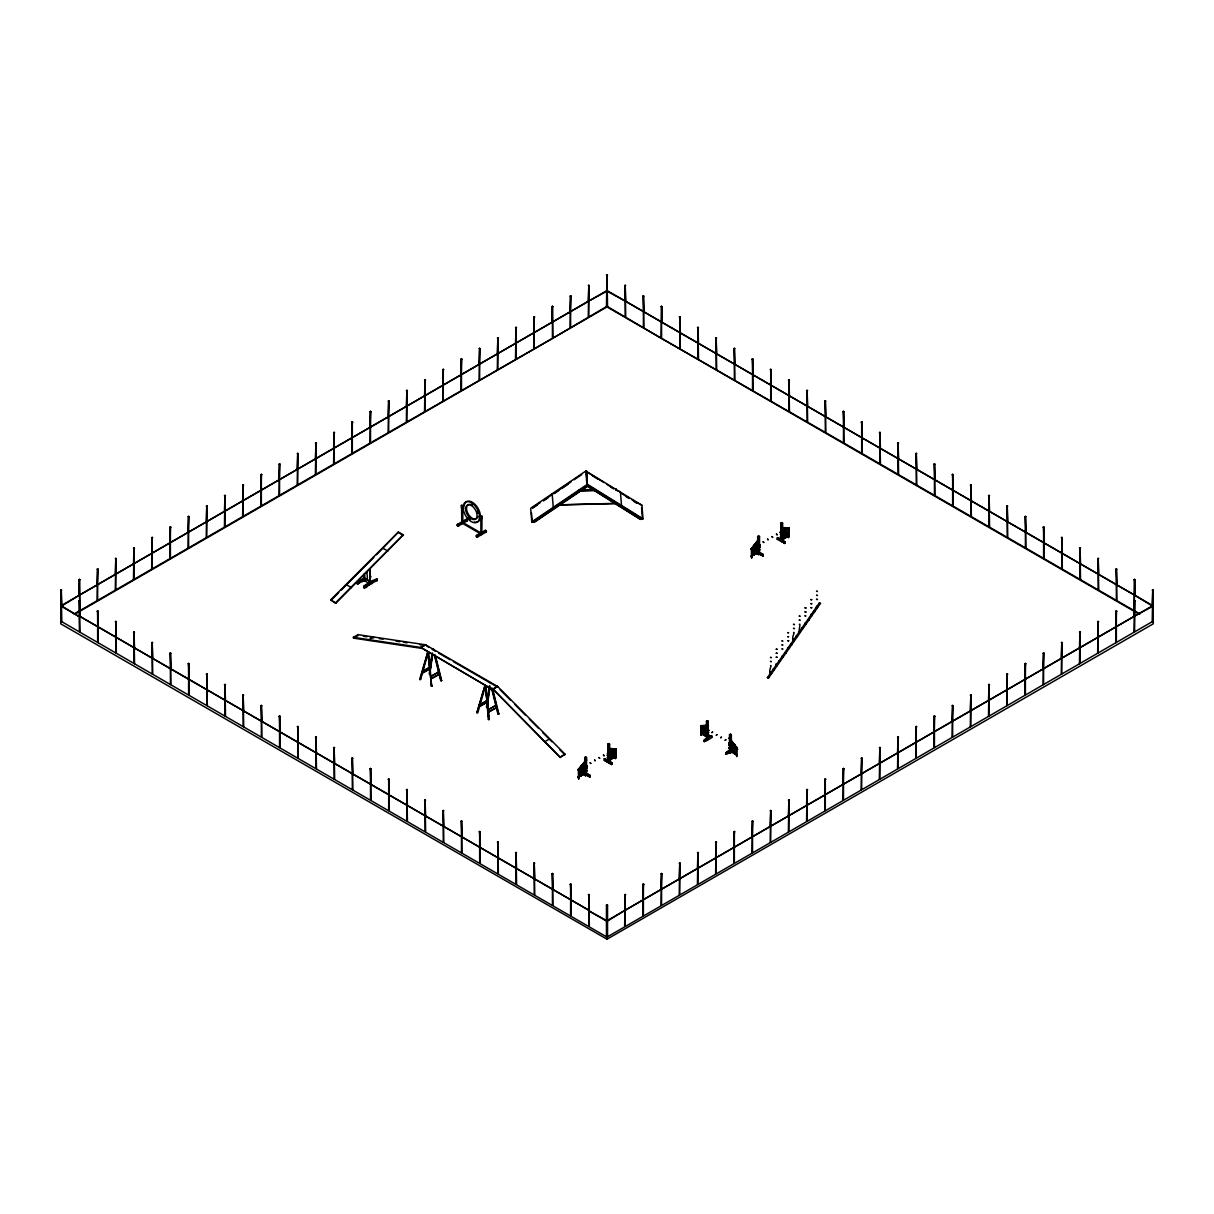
<?xml version="1.0" encoding="UTF-8"?>
<svg xmlns="http://www.w3.org/2000/svg" width="1214" height="1214" viewBox="0 0 1214 1214"><rect width="100%" height="100%" fill="white"/><g stroke="black" fill="none" stroke-linecap="round" stroke-linejoin="round"><path stroke-width="1.5" d="M364.928 579.989L357.295 583.919L357.371 582.386L364.367 577.849M357.933 584.329L358.009 582.796L365.004 578.259M364.291 579.579L361.863 580.99L362.485 581.703M365.308 578.805L369.663 581.324L365.308 578.805L365.217 580.853L364.033 580.808L364.352 573.797M364.67 581.172L364.807 575.224M431.82 654.483L429.68 674.165L432.518 652.98M429.68 674.165L432.73 654.437M489.272 686.092L486.905 707.55L489.728 686.365M486.905 707.55L489.955 687.822M429.225 673.907L432.275 654.179M486.435 707.276L489.728 685.789M616.151 489.743L615.802 488.923L616.166 489.652M616.135 489.272L615.71 490.031M617.258 503.309L557.529 504.933L617.304 503.582M428.314 652.146L420.59 679.415L419.665 679.37L427.859 651.888L428.754 652.419L431.623 686.274L427.859 652.358L431.623 686.274M420.135 679.643L427.859 651.888M476.89 712.755L485.069 685.273L476.89 712.755L477.815 712.8L485.524 685.531L488.377 719.386L489.288 719.432L485.979 685.789L484.614 685.485M480.441 533.583L481.958 533.098L481.275 533.492M730.297 742.771L729.523 743.272M493.066 689.188L560.246 757.445L565.087 754.213L497.694 686.517L493.066 689.188L560.246 757.445M497.694 686.517L425.613 644.862L420.985 647.532L492.854 689.749L420.985 647.532M544.646 741.784L549.274 739.114M770.511 665.697C772.665 664.149 767.825 671.646 770.511 673.497M771.573 673.436L770.86 673.967M776.232 665.302L777.294 665.075M782.028 657.169L782.969 656.728M793.516 632.494C795.823 631.553 790.709 637.972 793.47 640.749M787.81 648.397L788.812 648.64L787.856 648.959M799.298 624.36C801.361 622.16 797.249 635.013 800.238 631.917M794.214 640.066L793.455 640.188M793.91 640.795L794.244 640.309M800.102 632.418C798.402 631.568 800.663 630.172 799.647 631.568M805.58 623.298C805.398 621.204 804.958 625.134 805.853 623.814M810.724 615.392L811.847 615.847L811.149 615.346M608.578 753.166L608.002 752.331L608.168 753.879M707.625 732.497C709.887 731.42 706.654 734.546 708.263 732.3M729.72 742.528L728.977 742.953M729.523 745.624C727.808 744.561 731.769 744.531 729.523 745.366M729.523 747.976C731.769 747.096 727.823 747.217 729.523 748.249M708.263 730.206L707.352 730.722L708.354 731.192C709.067 728.658 706.229 731.617 708.809 730.251M708.263 734.91C705.956 736.2 710.069 735.836 708.263 734.652M729.432 745.472L729.887 744.531M728.977 745.32L729.978 745.791L729.72 744.622M729.432 748.082L729.887 747.141M728.977 747.93L729.978 748.401L729.72 747.247M767.46 677.594L819.283 603.07L820.482 603.343L768.659 677.867L767.46 677.594L768.659 677.867M757.703 541.383L751.117 549.198L758.401 539.517M757.703 540.776L751.345 548.728L751.557 558.121L752.012 548.409M751.117 549.198L758.401 540.124M578.137 770.177C594.041 750.267 584.04 764.714 578.137 769.57L585.634 760.632L578.35 769.706L578.577 779.1L579.032 769.388M586.468 473.748L587.394 486.45L534.327 522.263L531.778 521.838L530.67 508.271L585.801 471.062L641.903 505.252L643.01 518.803L640.461 519.38L587.364 486.07L534.297 521.899L532.233 521.944M586.772 471.047L587.394 485.114L532.263 522.323L531.474 512.794M641.903 505.252L632.206 500.047M799.965 631.902L799.358 632.418M782.529 656.698C783.288 655.014 781.285 656.061 782.742 657.275M777.097 665.621L776.945 664.877M330.709 599.868L398.374 532.051L403.276 534.888L335.838 603.267L330.709 599.868L335.838 603.267M330.921 600.429L338.721 592.614M341.331 590.004L373.866 557.378M376.477 554.768L398.374 532.051M335.61 602.705L403.276 534.888M481.017 534.57L481.503 533.887M368.935 585.391C368.677 583.706 367.341 587.91 364.397 588.016L363.684 586.074L371.848 580.808L377.053 579.048L377.129 580.656L369.496 584.04M364.397 588.016L364.321 586.392L377.053 579.048M432.988 648.883L433.884 649.399M440.697 680.538L441.623 680.493L440.697 680.538L434.339 654.938M489.743 682.572L491.109 682.784M497.922 713.908L498.848 713.878L497.922 713.908L491.564 688.323M532.688 507.725L540.367 502.535M543.432 500.472L551.11 495.297M554.176 493.218L570.99 481.867M574.055 479.803L581.703 474.644M532.718 508.089L537.316 504.978M543.462 500.836L548.06 497.74M554.206 493.597L558.789 490.502M561.854 488.438L567.97 484.31M531.778 521.838L586.908 484.629L585.801 471.062M816.491 607.683L817.462 607.41L816.719 607.668M805.201 623.768L805.99 623.753M799.328 631.857L800.33 632.282M776.186 665.105L777.203 665.105M1152.207 605.953L1152.754 589.883L1153.3 623.799L607 939.211L60.7 623.799L61.246 589.883L61.793 605.953M78.895 596.378L79.441 579.382L79.987 617.38M97.09 585.876L97.636 568.88L97.636 600.384M115.269 575.36L115.816 558.364L115.816 589.883M133.464 564.859L134.01 547.863L134.01 579.382M151.659 554.358L152.205 537.362L152.205 568.88M169.854 543.857L170.4 526.861L170.4 558.364M188.049 533.356L188.595 516.36L188.595 547.863M206.228 522.855L206.775 505.859L206.775 537.362M224.423 512.354L224.969 495.358L224.969 526.861M242.618 501.852L243.164 484.856L243.164 516.36M260.813 491.351L261.359 474.34L261.359 505.859M279.008 480.835L279.554 463.839L279.554 495.358M297.187 470.334L297.733 453.338L297.733 484.856M315.382 459.833L315.928 442.837L315.928 474.355M333.577 449.332L334.123 432.336L334.123 463.839M351.772 438.831L352.318 421.835L352.318 453.338M369.967 428.33L370.513 411.334L370.513 442.837M388.146 417.828L388.692 400.832L388.692 432.336M406.341 407.327L406.887 390.331L406.887 421.835M424.536 396.811L425.082 379.815L425.082 411.334M442.731 386.31L443.277 369.314L443.277 400.832M460.925 375.809L461.472 358.813L461.472 390.331M479.105 365.308L479.651 348.312L479.651 379.815M497.3 354.807L497.846 337.811L497.846 369.314M515.495 344.306L516.041 327.31L516.041 358.813M533.69 333.804L534.236 316.808L534.236 348.312M551.884 323.303L552.431 306.307L552.977 338.129L607 306.307L661.023 338.129L661.569 306.307L662.116 322.378L679.764 332.56L662.116 322.378M570.064 312.787L570.61 295.791L570.61 327.31M588.259 302.286L588.805 285.29L588.805 316.808M1139.369 614.299L606.454 306.611L607 274.789L607.546 306.611L74.631 614.299M61.793 590.201L60.7 590.201M79.987 579.685L78.895 579.685M98.182 569.184L97.09 569.184M116.362 558.683L115.269 558.683M134.557 548.182L133.464 548.182M152.752 537.681L151.659 537.681M170.946 527.179L169.854 527.179M189.141 516.678L188.049 516.678M207.321 506.177L206.228 506.177M225.516 495.661L224.423 495.661M243.71 485.16L242.618 485.16M261.905 474.659L260.813 474.659M280.1 464.158L279.008 464.158M298.28 453.657L297.187 453.657M316.475 443.156L315.382 443.156M334.669 432.654L333.577 432.654M352.864 422.153L351.772 422.153M371.059 411.652L369.967 411.652M389.239 401.136L388.146 401.136M407.434 390.635L406.341 390.635M425.628 380.134L424.536 380.134M443.823 369.633L442.731 369.633M462.018 359.132L460.925 359.132M480.198 348.63L479.105 348.63M498.393 338.129L497.3 338.129M516.587 327.628L515.495 327.628M534.782 317.112L533.69 317.112M552.977 306.611L551.884 306.611M571.157 296.11L570.064 296.11M589.351 285.609L588.259 285.609M607.546 275.108L606.454 275.108M78.895 600.702L79.987 600.702L78.895 600.702L79.441 631.887M625.195 316.808L625.195 285.29L625.741 301.36L643.39 311.558L625.741 301.36M625.741 285.609L624.649 285.609M61.246 621.386L607 937.102L1152.754 621.386M74.084 613.981L370.756 442.685M372.106 441.911L552.431 338.433L552.431 306.307M61.793 621.705L61.246 589.883M97.636 642.388L97.636 610.885L98.182 627.881M643.39 327.31L643.39 295.791L643.936 311.861L661.569 322.059L643.936 311.861M98.182 611.203L97.09 611.203M643.936 296.11L642.843 296.11M79.987 632.206L79.441 579.382M625.741 317.112L625.195 285.29M115.816 652.904L115.816 621.386L116.362 638.382M116.362 621.705L115.269 621.705M662.116 306.611L661.023 306.611M98.182 642.707L97.636 610.885M643.936 327.628L643.39 295.791M134.01 663.405L134.01 631.887L134.557 648.883M679.764 348.312L679.764 316.808L680.31 332.879L697.959 343.061L680.31 332.879M134.557 632.206L133.464 632.206M680.31 317.112L679.218 317.112M116.362 653.208L115.816 621.386M152.205 673.907L152.205 642.388L152.752 659.384M697.959 358.813L697.959 327.31L698.505 343.38L716.154 353.562L698.505 343.38M152.752 642.707L151.659 642.707M698.505 327.628L697.413 327.628M134.557 663.709L134.01 631.887M680.31 348.63L679.764 316.808M170.4 684.408L170.4 652.904L170.946 669.9M716.154 369.314L716.154 337.811L716.7 353.881L734.349 364.063L716.7 353.881M170.946 653.208L169.854 653.208M716.7 338.129L715.607 338.129M152.752 674.225L152.205 642.388M698.505 359.132L697.959 327.31M461.335 505.373L464.052 505.889L461.335 505.373L461.335 507.467L464.052 507.998M188.595 694.909L188.595 663.405L189.141 680.401M734.349 379.815L734.349 348.312L734.895 364.382L752.528 374.565L734.895 364.382M189.141 663.709L188.049 663.709M734.895 348.63L733.802 348.63M170.946 684.726L170.4 652.904M716.7 369.633L716.154 337.811M457.238 524.539L466.328 519.288L467.238 519.804L467.238 520.852L458.148 526.117L457.238 525.586L457.238 524.539L458.148 525.055M457.238 525.586L467.238 519.804M357.295 583.919L360.33 582.174M364.033 580.808L365.217 580.853M367.478 580.064L366.932 571.612M479.515 515.874L482.246 516.39L481.336 519.015L479.515 517.968L479.515 515.874L482.246 516.39M206.775 705.41L206.775 673.907L207.321 690.903M752.528 390.331L752.528 358.813L753.075 374.883L770.723 385.066L753.075 374.883M207.321 674.225L206.228 674.225M753.075 359.132L751.982 359.132M363.76 587.682L368.297 585.057M368.919 585.057L372.577 583.281M189.141 695.227L188.595 663.405M734.895 380.134L734.349 348.312M476.343 535.556L485.433 530.306L486.344 530.837L486.344 531.884L477.254 537.134L476.343 536.618L476.343 535.556L477.254 536.087M476.343 536.618L486.344 530.837M224.969 715.911L224.969 684.408L225.516 701.404M770.723 400.832L770.723 369.314L771.269 385.384L788.918 395.582L771.269 385.384M225.516 684.726L224.423 684.726M771.269 369.633L770.177 369.633M207.321 705.729L206.775 673.907M753.075 390.635L752.528 358.813M243.164 726.412L243.164 694.909L243.71 711.905M788.918 411.334L788.918 379.815L789.464 395.885L807.113 406.083L789.464 395.885M243.71 695.227L242.618 695.227M789.464 380.134L788.372 380.134M353.38 637.32L420.772 647.441L420.985 648.261L353.593 638.139L353.38 637.32L357.993 634.649L425.386 644.771L428.876 647.472M353.593 638.139L358.221 635.468L357.993 634.649M225.516 716.23L224.969 684.408M771.269 401.136L770.723 369.314M261.359 736.928L261.359 705.41L261.905 722.406M807.113 421.835L807.113 390.331L807.659 406.387L825.308 416.584L807.659 406.387M261.905 705.729L260.813 705.729M807.659 390.635L806.566 390.635M243.71 726.731L243.164 694.909M789.464 411.652L788.918 379.815M279.554 747.429L279.554 715.911L280.1 732.907M825.308 432.336L825.308 400.832L825.854 416.903L843.487 427.085L825.854 416.903M280.1 716.23L279.008 716.23M825.854 401.136L824.761 401.136M261.905 737.232L261.359 705.41M807.659 422.153L807.113 390.331M420.772 647.441L425.386 644.771M297.733 757.931L297.733 726.412L298.28 743.408M843.487 442.837L843.487 411.334L844.034 427.404L861.682 437.586L844.034 427.404M298.28 726.731L297.187 726.731M844.034 411.652L842.941 411.652M280.1 747.733L279.554 715.911M825.854 432.654L825.308 400.832M423.367 672.526L428.269 669.703M315.928 768.432L315.928 736.928L316.475 753.924M861.682 453.338L861.682 421.835L862.228 437.905L879.877 448.087L862.228 437.905M316.475 737.232L315.382 737.232M862.228 422.153L861.136 422.153M438.573 672.01L430.712 676.547L438.573 672.01L439.544 674.316L430.94 678.899L439.119 674.18M298.28 758.249L297.733 726.412M844.034 443.156L843.487 411.334M334.123 778.933L334.123 747.429L334.669 764.425M879.877 463.839L879.877 432.336L880.423 448.406L898.072 458.589L880.423 448.406M334.669 747.733L333.577 747.733M880.423 432.654L879.331 432.654M316.475 768.75L315.928 736.928M862.228 453.657L861.682 421.835M352.318 789.434L352.318 757.931L352.864 774.927M898.072 474.355L898.072 442.837L898.618 458.907L916.266 469.09L898.618 458.907M352.864 758.249L351.772 758.249M898.618 443.156L897.525 443.156M334.669 779.251L334.123 747.429M880.423 464.158L879.877 432.336M492.854 689.006L497.467 686.35M759.524 554.312L757.703 554.312L757.703 536.467L758.613 535.935L759.524 536.467L759.524 554.312L763.06 555.951L763.06 554.388L755.427 550.382L758.613 552.218M784.881 543.356L777.264 539.35L777.613 537.574L784.881 541.778L784.881 543.356L780.799 540.989L780.799 523.128L781.695 522.612L782.605 523.128L782.605 540.989L781.695 541.52L781.695 522.612M757.703 536.467L759.524 536.467M782.605 523.128L780.799 523.128M370.513 799.935L370.513 768.432L371.059 785.428M916.266 484.856L916.266 453.338L916.813 469.408L934.446 479.606L916.813 469.408M780.253 532.111L781.695 532.324L780.708 533.067L780.253 532.111L780.966 532.567M780.253 532.385L781.497 531.656L780.708 533.067M371.059 768.75L369.967 768.75M788.766 527.923C789.692 546.315 786.505 533.857 789.191 528.166L781.695 527.984L789.191 528.773M916.813 453.657L915.72 453.657M759.524 545.389L760.07 544.813L759.251 545.071M781.163 532.9L780.799 532.066M780.253 534.221L781.163 534.737M759.251 547.165L760.07 546.922L759.524 547.499M780.708 535.162L781.695 534.691L780.799 534.16M780.253 536.831C782.969 536.983 779.434 536.876 780.708 537.787L781.695 537.301L780.708 537.787M755.776 551.748L758.613 553.796M777.264 539.35L777.613 537.574M757.703 552.719L751.117 556.27L758.401 551.551M751.117 556.27L758.401 552.067M753.757 555.253L754 545.42L754.213 554.995M755.73 554.115L755.958 542.962L756.185 553.857M789.191 535.313L781.922 540.048M781.695 539.927L789.191 535.844M495.798 705.38L487.937 709.932L495.798 705.38L496.769 707.701L488.165 712.284L496.344 707.565M352.864 789.753L352.318 757.931M898.618 474.659L898.072 442.837M759.524 552.749L763.06 554.388M777.264 537.772L784.881 541.778M388.692 810.436L388.692 778.933L389.239 795.929M934.446 495.358L934.446 463.839L934.992 479.909L952.641 490.107L934.992 479.909M389.239 779.251L388.146 779.251M934.992 464.158L933.9 464.158M371.059 800.254L370.513 768.432M916.813 485.16L916.266 453.338M406.887 820.952L406.887 789.434L407.434 806.43M952.641 505.859L952.641 474.34L953.187 490.41L970.836 500.608L953.187 490.41M407.434 789.753L406.341 789.753M953.187 474.659L952.095 474.659M389.239 810.755L388.692 778.933M934.992 495.676L934.446 463.839M425.082 831.453L425.082 799.935L425.628 816.931M970.836 516.36L970.836 484.856L971.382 500.927L989.031 511.109L971.382 500.927M425.628 800.254L424.536 800.254M971.382 485.16L970.289 485.16M407.434 821.256L406.887 789.434M953.187 506.177L952.641 474.34M443.277 841.955L443.277 810.436L443.823 827.432M989.031 526.861L989.031 495.358L989.577 511.428L1007.225 521.61L989.577 511.428M443.823 810.755L442.731 810.755M989.577 495.661L988.484 495.661M425.628 831.757L425.082 799.935M971.382 516.678L970.836 484.856M560.458 756.883L565.087 754.213M461.472 852.456L461.472 820.937L462.018 837.948M1007.225 537.362L1007.225 505.859L1007.772 521.929L1025.405 532.111L1007.772 521.929M462.018 821.256L460.925 821.256M1007.772 506.177L1006.679 506.177M584.723 757.445L586.544 757.445L586.544 775.291L585.634 775.822L584.723 775.291L584.723 757.445L586.544 757.445M607.804 760.389L607.804 744.106L608.715 743.59L609.625 744.106L609.625 761.967L608.715 762.498L608.715 743.59M609.625 744.106L607.804 744.106M443.823 842.273L443.277 810.436M989.577 527.179L989.031 495.358M585.831 765.731L586.089 766.535C588.866 765.488 584.101 765.063 586.544 766.11M607.258 753.363L608.715 753.56L607.713 754.046M615.771 748.901C616.712 767.294 613.525 754.835 616.211 749.144L608.715 748.962L616.211 749.751M586.377 767.506C584.784 767.885 588.76 768.811 585.634 767.946L586.893 767.809M607.258 755.199L608.715 755.396L607.713 756.14L607.258 755.199L607.971 755.639M608.518 755.32L607.713 756.14M586.089 768.629L587.09 767.885M604.284 758.75L611.902 762.756L611.553 764.532L604.284 760.328L604.284 758.75L611.902 762.756M479.651 862.957L479.651 831.453L480.198 848.449M586.893 770.42L585.634 770.298L586.544 770.829M607.258 757.809L608.715 758.022L607.713 758.75L607.258 757.809L608.518 757.946M1025.405 547.863L1025.405 516.36L1025.951 532.43L1043.6 542.612L1025.951 532.43M586.377 770.131L586.347 770.738M480.198 831.757L479.105 831.757M1025.951 516.678L1024.859 516.678M582.796 772.726L589.731 777.127L590.065 775.351L582.447 771.36L590.065 775.351M604.284 760.328L611.902 764.334M586.089 771.239L587.09 770.511M585.634 773.181L578.137 777.248L585.406 772.529M585.634 772.65L578.137 776.732M578.137 777.248L585.406 773.045M580.778 776.232L581.005 766.398L581.233 775.974M582.735 775.093L582.978 763.94L583.19 774.836M608.715 760.89L616.211 756.292M584.723 775.291L585.634 774.775M462.018 852.774L461.472 820.937M1007.772 537.681L1007.225 505.859M707.352 720.752L707.352 739.645L706.442 739.129L706.442 721.268L707.352 720.752L708.263 721.268L708.263 737.535L700.979 733.332L708.475 736.883M497.846 873.458L497.846 841.955L498.393 858.951M1043.6 558.364L1043.6 526.861L1044.146 542.931L1061.795 553.114L1044.146 542.931M498.393 842.273L497.3 842.273M1044.146 527.179L1043.054 527.179M701.434 725.729L701.222 735.305L700.979 725.653L708.475 725.456M708.263 721.268L706.442 721.268M702.967 725.577L702.967 734.728M704.939 725.395L704.939 735.866M480.198 863.275L479.651 831.453M1025.951 548.182L1025.405 516.36M708.809 732.346L707.899 733.135M708.263 734.394L707.352 735.183L708.354 735.912M708.809 734.971L707.899 735.76M704.166 739.918L711.45 735.714L711.799 737.49C700.402 745.608 702.542 738.901 711.799 735.912M704.166 741.481L708.263 739.129L707.352 738.598M516.041 883.959L516.041 852.456L516.587 869.452M1061.795 568.88L1061.795 537.362L1062.341 553.432L1079.99 563.63L1062.341 553.432M516.587 852.774L515.495 852.774M1062.341 537.681L1061.248 537.681M729.523 734.591L731.344 734.591L731.344 752.452L730.433 752.984L729.523 752.452L729.523 734.591L731.344 734.591M729.311 738.431C754.577 771.178 712.572 717.535 736.807 747.384L736.807 756.656M498.393 873.776L497.846 841.955M1044.146 558.683L1043.6 526.861M732.406 741.496L732.861 752.528M734.151 744.076L734.607 753.788L734.819 744.516M729.523 747.718L730.433 747.187M534.236 894.46L534.236 862.957L534.782 879.953M729.311 750.464L736.595 755.184M1079.99 579.382L1079.99 547.863L1080.536 563.933L1098.184 574.131L1080.536 563.933M726.002 752.513L733.271 748.31L733.62 750.085C722.239 758.219 724.363 751.512 733.62 748.507M534.782 863.275L533.69 863.275M1080.536 548.182L1079.443 548.182M726.002 754.091L728.916 752.407M734.364 753.408L734.364 743.954M516.587 884.278L516.041 852.456M1062.341 569.184L1061.795 537.362M552.431 904.976L552.431 873.458L552.977 890.454M1098.184 589.883L1098.184 558.364L1098.731 574.434L1116.364 584.632L1098.731 574.434M552.977 873.776L551.884 873.776M1098.731 558.683L1097.638 558.683M534.782 894.779L534.236 862.957M1080.536 579.685L1079.99 547.863M570.61 915.477L570.61 883.959L571.157 900.955M1116.364 600.384L1116.364 568.88L1116.91 584.951L1134.559 595.133L1116.91 584.951M571.157 884.278L570.064 884.278M1116.91 569.184L1115.818 569.184M552.977 905.28L552.431 873.458M1098.731 590.201L1098.184 558.364M588.805 925.979L588.805 894.46L589.351 911.456M1134.013 616.454L1116.364 626.636L1134.013 616.454L1134.559 579.382L1135.105 595.452L1152.754 605.634L1134.559 616.135L1152.754 606.272L1135.105 595.452M589.351 894.779L588.259 894.779M1135.105 579.685L1134.013 579.685M571.157 915.781L570.61 883.959M1116.91 600.702L1116.364 568.88M606.454 905.28L607.546 905.28L607.546 936.798L606.454 936.798L606.454 905.28L607.546 905.28M624.649 910.53L607.546 921.031L588.805 910.849L606.454 921.031L624.649 910.53L625.195 894.46L625.195 925.979M642.843 900.029L625.195 910.227L642.843 900.029L643.39 883.959L643.39 915.477M661.023 889.528L643.39 899.711L661.023 889.528L661.569 873.458L661.569 904.976M679.218 879.027L661.569 889.209L679.218 879.027L679.764 862.957L679.764 894.46M697.413 868.526L679.764 878.708L697.413 868.526L697.959 852.456L697.959 883.959M715.607 858.025L697.959 868.207L715.607 858.025L716.154 841.955L716.154 873.458M733.802 847.524L716.154 857.706L733.802 847.524L734.349 831.453L734.349 862.957M751.982 837.007L734.349 847.205L751.982 837.007L752.528 820.937L752.528 852.456M770.177 826.506L752.528 836.704L770.177 826.506L770.723 810.436L770.723 841.955M788.372 816.005L770.723 826.203L788.372 816.005L788.918 799.935L788.918 831.453M806.566 805.504L788.918 815.687L806.566 805.504L807.113 789.434L807.113 820.952M824.761 795.003L807.113 805.186L824.761 795.003L825.308 778.933L825.308 810.436M842.941 784.502L825.308 794.684L842.941 784.502L843.487 768.432L843.487 799.935M861.136 774.001L843.487 784.183L861.136 774.001L861.682 757.931L861.682 789.434M879.331 763.5L861.682 773.682L879.331 763.5L879.877 747.429L879.877 778.933M897.525 752.984L879.877 763.181L897.525 752.984L898.072 736.928L898.072 768.432M915.72 742.482L898.072 752.68L915.72 742.482L916.266 726.412L916.266 757.931M933.9 731.981L916.266 742.179L933.9 731.981L934.446 715.911L934.446 747.429M952.095 721.48L934.446 731.663L952.095 721.48L952.641 705.41L952.641 736.928M970.289 710.979L952.641 721.162L970.289 710.979L970.836 694.909L970.836 726.412M988.484 700.478L970.836 710.66L988.484 700.478L989.031 684.408L989.031 715.911M1006.679 689.977L989.031 700.159L1006.679 689.977L1007.225 673.907L1007.225 705.41M1024.859 679.476L1007.225 689.658L1024.859 679.476L1025.405 663.405L1025.405 694.909M1043.054 668.975L1025.405 679.157L1043.054 668.975L1043.6 652.904L1043.6 684.408M1061.248 658.458L1043.6 668.656L1061.248 658.458L1061.795 642.388L1061.795 673.907M1079.443 647.957L1061.795 658.155L1079.443 647.957L1079.99 631.887L1079.99 663.405M1097.638 637.456L1079.99 647.654L1097.638 637.456L1098.184 621.386L1098.184 652.904M1115.818 626.955L1098.184 637.138L1115.818 626.955L1116.364 610.885L1116.364 642.388M625.741 894.779L624.649 894.779M643.936 884.278L642.843 884.278M662.116 873.776L661.023 873.776M680.31 863.275L679.218 863.275M698.505 852.774L697.413 852.774M716.7 842.273L715.607 842.273M734.895 831.757L733.802 831.757M753.075 821.256L751.982 821.256M771.269 810.755L770.177 810.755M789.464 800.254L788.372 800.254M807.659 789.753L806.566 789.753M825.854 779.251L824.761 779.251M844.034 768.75L842.941 768.75M862.228 758.249L861.136 758.249M880.423 747.733L879.331 747.733M898.618 737.232L897.525 737.232M916.813 726.731L915.72 726.731M934.992 716.23L933.9 716.23M953.187 705.729L952.095 705.729M971.382 695.227L970.289 695.227M989.577 684.726L988.484 684.726M1007.772 674.225L1006.679 674.225M1025.951 663.709L1024.859 663.709M1044.146 653.208L1043.054 653.208M1062.341 642.707L1061.248 642.707M1080.536 632.206L1079.443 632.206M1098.731 621.705L1097.638 621.705M1116.91 611.203L1115.818 611.203M1135.105 600.702L1134.013 600.702L1135.105 600.702L1134.559 631.887M1153.3 590.201L1152.207 590.201M589.351 926.297L588.805 894.46M428.754 652.419L427.404 652.1M419.665 679.37L420.59 679.415M431.152 686.001L432.078 686.047M488.377 719.386L489.288 719.432M759.069 545.556L760.07 545.071M759.069 547.651L760.07 547.18M759.069 550.261L760.07 549.79M607.713 758.75L608.002 758.234M586.089 766.535L587.09 766.049M587.09 768.159L586.18 767.369M587.09 770.769L586.18 769.98M817.401 607.744L816.415 607.486L817.083 606.97M794.351 640.218L793.713 640.082M787.81 648.504C790.618 647.441 786.141 647.229 788.311 648.109M770.541 673.3C773.47 672.161 768.887 672.086 771.027 672.92M578.896 489.925L593.616 489.515M578.926 490.289L595.482 489.849M578.896 490.653L595.452 490.213M578.926 491.033L595.482 490.577M816.931 606.772C818.98 605.892 814.609 606.09 817.386 607.152M789.191 528.166L781.922 527.498M616.211 749.144L608.715 748.355L608.942 749.084M782.696 656.713L781.862 656.926L783.045 657.093M363.411 636.257L366.886 636.773M370.346 637.289L373.806 637.805L373.593 637.001L368.965 639.657L369.193 640.476M379.36 638.64L383.063 639.201M396.007 641.144L399.709 641.705M403.412 642.252L407.115 642.813M420.059 644.755L423.762 645.317M820.482 603.449L819.283 603.07M806.081 624.117L805.094 624.178M787.613 648.655L788.599 648.382M776.095 665.196L777.294 665.469M462.701 521.914L461.623 522.263L462.883 522.172L462.701 507.209M461.912 523.538L462.792 523.037M708.096 732.801L707.352 732.558L708.354 733.302M708.096 735.411L708.809 735.229M728.977 743.211L729.887 742.422M481.791 518.226L480.714 518.393L481.988 518.499L481.791 534.509M377.129 580.656L376.416 578.714M841.894 441.911L661.569 338.433L661.569 306.307M843.244 442.685L1139.916 613.981M1152.207 621.705L1152.754 589.883M588.259 317.112L588.805 285.29M1134.013 632.206L1134.559 579.382M570.064 327.628L570.61 295.791M1115.818 642.707L1116.364 610.885M1097.638 653.208L1098.184 621.386M533.69 348.63L534.236 316.808M1079.443 663.709L1079.99 631.887M515.495 359.132L516.041 327.31M1061.248 674.225L1061.795 642.388M497.3 369.633L497.846 337.811M1043.054 684.726L1043.6 652.904M780.799 536.254L781.695 536.785M479.105 380.134L479.651 348.312M1024.859 695.227L1025.405 663.405M757.233 552.598L763.06 555.951M460.925 390.635L461.472 358.813M1006.679 705.729L1007.225 673.907M442.731 401.136L443.277 369.314M988.484 716.23L989.031 684.408M424.536 411.652L425.082 379.815M970.289 726.731L970.836 694.909M406.341 422.153L406.887 390.331M952.095 737.232L952.641 705.41M388.146 432.654L388.692 400.832M933.9 747.733L934.446 715.911M369.967 443.156L370.513 411.334M915.72 758.249L916.266 726.412M480.425 517.452L482.246 518.499M351.772 453.657L352.318 421.835M897.525 768.75L898.072 736.928M467.238 520.852L465.417 519.804L465.417 520.852M486.344 531.884L484.523 530.837L484.523 531.884M480.881 532.931L462.701 522.43L462.701 523.477L480.881 533.993M333.577 464.158L334.123 432.336M879.331 779.251L879.877 747.429M315.382 474.659L315.928 442.837M861.136 789.753L861.682 757.931M398.587 532.612L403.503 535.45M297.187 485.16L297.733 453.338M842.941 800.254L843.487 768.432M708.809 730.509L707.99 729.462L707.459 730.251M728.977 745.047L729.978 745.791M711.799 737.49L711.45 735.714M733.62 750.085L733.271 748.31M728.977 747.672L729.978 748.401M730.433 751.921L731.344 752.452M279.008 495.676L279.554 463.839M824.761 810.755L825.308 778.933M260.813 506.177L261.359 474.34M806.566 821.256L807.113 789.434M364.944 581.02L369.481 583.646M242.618 516.678L243.164 484.856M788.372 831.757L788.918 799.935M224.423 527.179L224.969 495.358M770.177 842.273L770.723 810.436M432.138 649.369L435.401 651.25M438.679 653.132L450.106 659.733M453.368 661.615L495.828 686.138M607.804 757.233L608.715 757.748M608.715 761.436L609.625 761.967M206.228 537.681L206.775 505.859M751.982 852.774L752.528 820.937M585.634 770.04L586.544 770.556M584.253 773.576L590.065 776.93M188.049 548.182L188.595 516.36M733.802 863.275L734.349 831.453M169.854 558.683L170.4 526.861M715.607 873.776L716.154 841.955M151.659 569.184L152.205 537.362M697.413 884.278L697.959 852.456M133.464 579.685L134.01 547.863M679.218 894.779L679.764 862.957M115.269 590.201L115.816 558.364M661.023 905.28L661.569 873.458M97.09 600.702L97.636 568.88M642.843 915.781L643.39 883.959M624.649 926.297L625.195 894.46M556.604 491.215L556.634 491.579M586.286 471.548L603.904 482.474M607.106 484.462L613.525 488.438M616.727 490.441L620.415 491.913L621.522 505.479L620.217 506.45M621.462 493.37L629.14 498.135M592.72 475.888L597.531 478.877M610.354 486.829L613.556 488.817M626.105 496.602L629.171 498.514M633.784 501.367L636.849 503.264M587.88 484.598L643.01 518.803M587.364 486.07L640.461 519.38M429.908 668.762L421.728 673.482M817.508 607.106L816.582 607.546M586.908 484.629L642.494 518.939M500.122 689.749L510.745 700.417M514.736 704.423L525.359 715.092M529.35 719.098L538.637 728.446M542.628 732.437L551.869 741.724M559.669 749.554L564.859 754.774M462.792 507.285L461.593 507.467L461.79 522.961M586.635 766.216L586.18 765.26M387.903 551.08L382.987 548.258M351.438 587.622L346.521 584.784M492.93 690.098L498.848 713.878M492.019 688.581L498.332 713.953M435.705 656.713L441.623 680.493M434.809 655.196L441.168 680.796M492.019 688.004L498.377 713.604M434.794 654.619L441.152 680.219M485.524 685.531L488.832 719.158M485.524 686.016L488.832 719.644M641.599 507.953L642.343 517.118M554.525 508.241L553.265 507.331L552.158 493.779L552.673 494.629M370.316 582.007L369.754 569.093L369.769 582.325M369.117 581.643L369.208 583.797M788.523 528.12L788.523 537.574M786.566 527.711L786.323 537.256L786.323 527.802M784.548 541.975L784.548 543.553M762.711 554.586L762.711 556.149M758.613 536.983L758.613 554.844M751.8 548.273L751.8 557.727M736.564 746.807L736.564 756.261M730.433 734.075L730.433 752.984M726.351 752.71L726.351 754.289M705.395 725.35L705.395 736.124M704.515 740.115L704.515 741.693M703.422 725.532L703.422 734.986M701.206 725.532L701.222 735.305M615.544 749.099L615.544 758.553M611.613 748.507L611.37 759.372L611.37 748.598M611.553 762.953L611.553 764.532M607 274.789L607 306.93M607 904.961L607 939.211M604.618 758.553L604.618 760.131M589.731 775.564L589.731 777.127M585.634 756.914L585.634 775.822M578.805 769.251L578.805 778.705M485.433 530.306L485.433 532.415M481.336 516.921L481.336 519.015M480.881 518.757L480.881 534.509M478.164 536.618L477.254 535.04L477.254 537.134M466.328 519.288L466.328 521.383M463.156 506.42L463.156 508.514M459.059 525.586L458.148 524.008L458.148 526.117M477.8 516.603A8.149 4.704 60 0 1 468.741 514.918A8.149 4.704 60 0 1 469.363 504.25M470.759 504.387A8.149 4.704 60 0 1 472.246 505.024M477.239 511.215A8.149 4.704 60 0 1 477.8 513.158M480.152 518.682A11.579 6.677 60 0 1 474.371 522.02M470.122 519.577A11.579 6.677 60 0 1 468.149 517.498M464.34 504.66A11.579 6.677 60 0 1 473.308 502.915A11.579 6.677 60 0 1 480.425 516.39M370.103 575.026L370.665 576.969L370.103 575.026M711.89 732.588L712.557 732.103L711.89 732.588M716.321 735.153L716.988 734.667L716.321 735.153M720.767 737.717L721.374 737.171L720.767 737.717M725.198 740.267L725.805 739.736L725.198 740.267M590.171 762.711L590.778 763.469L590.171 762.711M594.602 760.146L595.209 760.905L594.693 760.01M599.033 757.582L599.655 758.34L599.033 757.582M603.479 755.032L604.086 755.776L603.479 755.032M763.151 541.732L763.758 542.491L763.151 541.732M767.597 539.168L768.204 539.927L767.627 539.092M772.028 536.603L772.635 537.362L772.028 536.603M776.459 534.054L777.066 534.813L776.459 534.054M770.511 657.472L771.406 657.609L770.571 657.411M770.511 661.478L771.406 661.615L770.571 661.418M776.262 649.202L777.157 649.338L776.262 649.202M776.262 653.208L777.157 653.344L776.262 653.208M782.028 640.931L782.909 641.068L782.089 640.871M776.262 657.229L777.157 657.351L776.262 657.229M782.028 644.938L782.909 645.074L782.089 644.877M787.78 632.661L788.675 632.798L787.84 632.6M782.028 648.959L782.909 649.095L782.165 648.853M787.78 636.682L788.675 636.804L787.84 636.622M793.546 624.391L794.426 624.527L793.546 624.391M776.095 664.134L777.339 664.316L776.095 664.134M787.78 640.688L788.675 640.825L787.78 640.688M793.546 628.412L794.426 628.533L793.546 628.412M799.298 616.12L800.193 616.257L799.358 616.059M799.298 620.142L800.193 620.263L799.358 620.081M805.049 607.85L805.944 607.986L805.049 607.85M805.049 611.871L805.944 612.008L805.049 611.871M793.379 639.338L794.609 639.52L793.455 639.247M810.815 599.595L811.711 599.716L810.815 599.595M805.049 615.877L805.944 616.014L805.11 615.817M810.815 603.601L811.711 603.737L810.815 603.601M816.567 591.324L817.462 591.446L816.627 591.264M810.815 607.607L811.711 607.744L810.815 607.607M816.567 595.33L817.462 595.467L816.627 595.27M816.567 599.337L817.462 599.473L816.567 599.337M810.649 614.527L811.878 614.709L810.649 614.527M78.895 595.452L61.246 605.634L78.895 616.454L61.246 606.272L78.895 595.452M97.09 584.951L79.441 595.133L97.09 584.951M115.269 574.434L97.636 584.632L115.269 574.434M133.464 563.933L115.816 574.131L133.464 563.933M151.659 553.432L134.01 563.63L151.659 553.432M169.854 542.931L152.205 553.114L169.854 542.931M188.049 532.43L170.4 542.612L188.049 532.43M206.228 521.929L188.595 532.111L206.228 521.929M224.423 511.428L206.775 521.61L224.423 511.428M242.618 500.927L224.969 511.109L242.618 500.927M260.813 490.41L243.164 500.608L260.813 490.41M279.008 479.909L261.359 490.107L279.008 479.909M297.187 469.408L279.554 479.606L297.187 469.408M315.382 458.907L297.733 469.09L315.382 458.907M333.577 448.406L315.928 458.589L333.577 448.406M351.772 437.905L334.123 448.087L351.772 437.905M369.967 427.404L352.318 437.586L369.967 427.404M388.146 416.903L370.513 427.085L388.146 416.903M406.341 406.387L388.692 416.584L406.341 406.387M424.536 395.885L406.887 406.083L424.536 395.885M442.731 385.384L425.082 395.582L442.731 385.384M460.925 374.883L443.277 385.066L460.925 374.883M479.105 364.382L461.472 374.565L479.105 364.382M497.3 353.881L479.651 364.063L497.3 353.881M515.495 343.38L497.846 353.562L515.495 343.38M533.69 332.879L516.041 343.061L533.69 332.879M551.884 322.378L534.236 332.56L551.884 322.378M570.064 311.861L552.431 322.059L570.064 311.861M588.259 301.36L570.61 311.558L588.259 301.36M606.454 290.859L588.805 301.042L607.546 290.859L625.195 301.042L606.454 290.859M79.987 616.454L97.636 626.636L79.987 616.454M98.182 626.955L115.816 637.138L98.182 626.955M116.362 637.456L134.01 647.654L116.362 637.456M134.557 647.957L152.205 658.155L134.557 647.957M152.752 658.458L170.4 668.656L152.752 658.458M170.946 668.975L188.595 679.157L170.946 668.975M189.141 679.476L206.775 689.658L189.141 679.476M207.321 689.977L224.969 700.159L207.321 689.977M225.516 700.478L243.164 710.66L225.516 700.478M243.71 710.979L261.359 721.162L243.71 710.979M261.905 721.48L279.554 731.663L261.905 721.48M280.1 731.981L297.733 742.179L280.1 731.981M298.28 742.482L315.928 752.68L298.28 742.482M430.135 667.017L422.275 671.57L430.135 667.017M316.475 752.984L334.123 763.181L316.475 752.984M334.669 763.5L352.318 773.682L334.669 763.5M352.864 774.001L370.513 784.183L352.864 774.001M487.36 700.402L479.5 704.939L487.36 700.402M487.133 702.132L478.953 706.852L487.133 702.132M371.059 784.502L388.692 794.684L371.059 784.502M389.239 795.003L406.887 805.186L389.239 795.003M407.434 805.504L425.082 815.687L407.434 805.504M425.628 816.005L443.277 826.203L425.628 816.005M443.823 826.506L461.472 836.704L443.823 826.506M462.018 837.007L479.651 847.205L462.018 837.007M480.198 847.524L497.846 857.706L480.198 847.524M498.393 858.025L516.041 868.207L498.393 858.025M516.587 868.526L534.236 878.708L516.587 868.526M534.782 879.027L552.431 889.209L534.782 879.027M552.977 889.528L570.61 899.711L552.977 889.528M571.157 900.029L588.805 910.227L571.157 900.029M814.715 611.613L813.532 611.34L814.715 611.613M808.964 619.884L807.765 619.61L808.964 619.99M803.198 628.154L802.014 627.881L803.198 628.26M797.446 636.424L796.247 636.151L797.446 636.424M791.695 644.695L790.496 644.406L791.695 644.801M785.928 652.965L784.745 652.677L785.928 652.965M780.177 661.235L778.978 660.947L780.177 661.327M774.411 669.491L773.227 669.218L774.411 669.491M784.805 527.665L784.805 538.121L784.805 527.665M784.35 527.62L784.35 538.394L784.35 527.62M613.798 748.81L613.798 757.961L613.798 748.81M613.343 748.78L613.343 758.234L613.343 748.78M465.584 508.863A8.149 4.704 60 0 0 474.219 519.607A8.149 4.704 60 0 0 474.219 508.105A8.149 4.704 60 0 0 465.584 508.863M463.156 507.467A11.579 6.677 60 0 0 475.433 522.748A11.579 6.677 60 0 0 475.433 506.375A11.579 6.677 60 0 0 463.156 507.467"/></g></svg>
